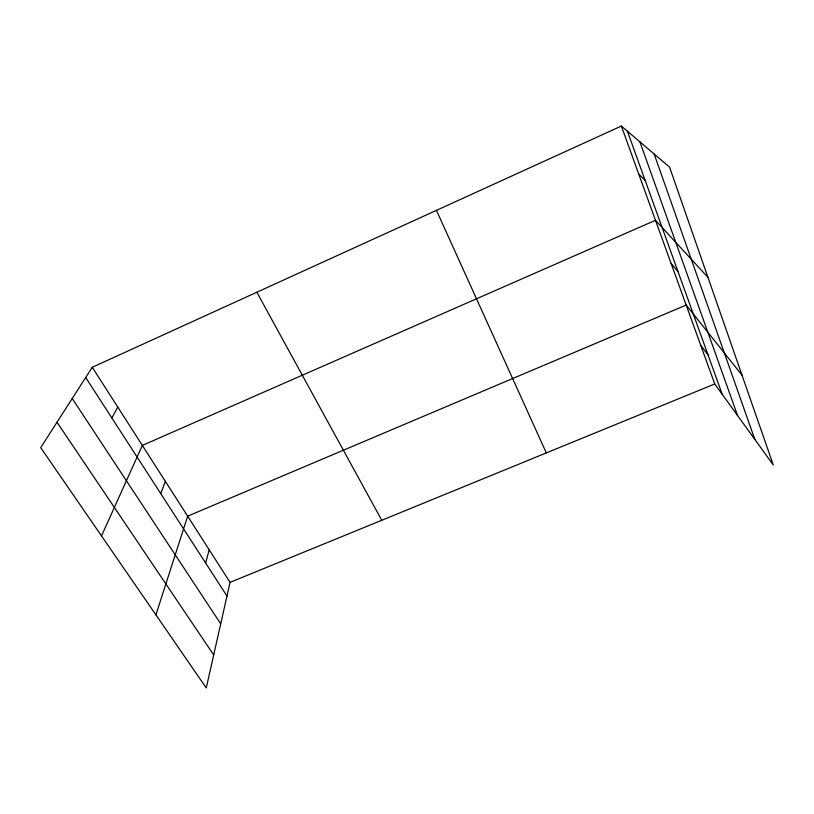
<?xml version="1.0" encoding="UTF-8"?>
<svg xmlns="http://www.w3.org/2000/svg" width="814" height="814" viewBox="0 0 814 814"><rect width="100%" height="100%" fill="white"/><g stroke="black" fill="none" stroke-linecap="round" stroke-linejoin="round"><path stroke-width="1.22" d="M92.267 367.277L230.067 582.366L206.268 687.952L40.7 447.649L92.267 367.277L621.357 126.048L669.556 167.114L773.3 464.998L714.743 383.974L621.357 126.048M205.637 563.023L209.208 549.806M155.922 614.865L187.658 516.168L686.171 305.067L742.022 375.173M160.734 493.579L165.374 481.389M101.516 535.917L142.338 445.421L655.474 220.279L707.956 277.381M111.864 418.009L117.755 407.051M230.067 582.366L714.743 383.974M638.756 174.084L645.115 180.321M671.112 263.451L677.991 271.561M700.712 345.217L708.027 354.894M57 422.242L213.706 654.975M72.222 398.514L220.726 623.839M85.694 377.533L226.984 596.041M256.858 292.246L381.756 520.278M436.446 210.358L546.316 452.92M627.421 131.217L722.242 394.352M639.906 141.85L737.565 415.547M654.151 153.988L754.853 439.468"/></g></svg>
